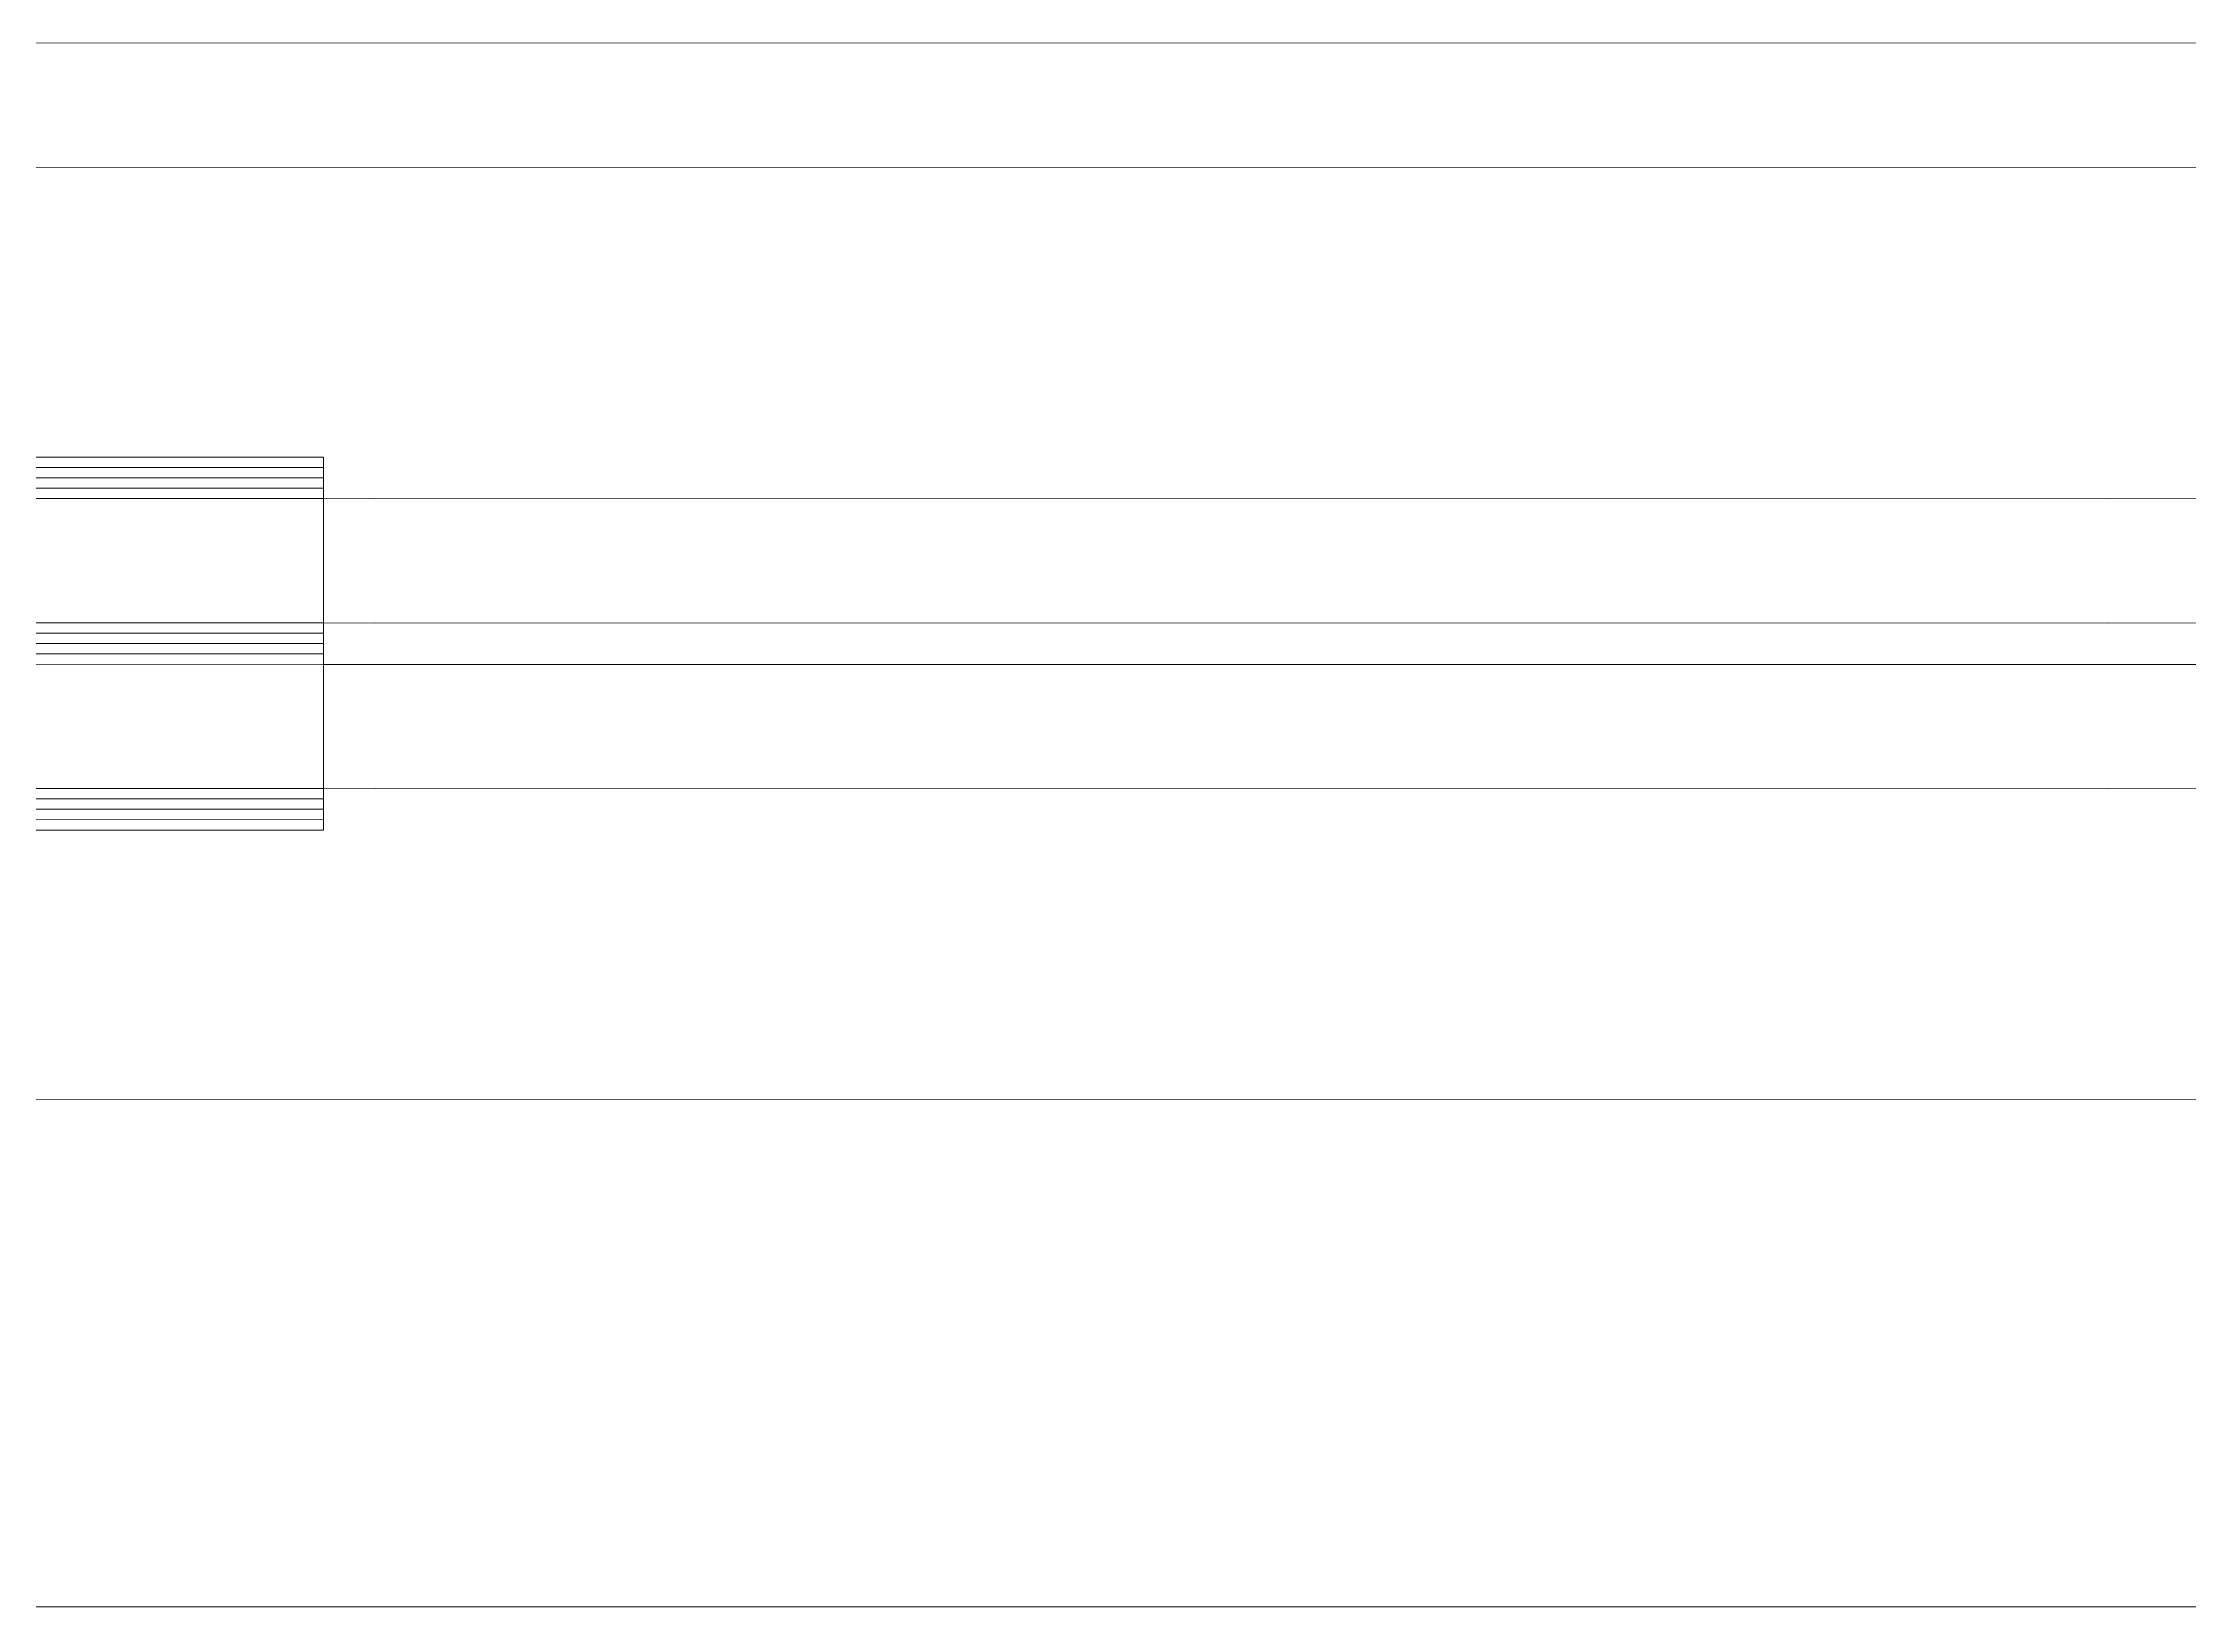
# Model space of a CAD drawing. Header units: millimetres. Extents: x 2258 to 5600, y 711 to 2563.
# Drawn here: x 2370.2 to 2378.21, y 2140.05 to 2145.89 of the extents above; entities that cross this region are included whole.
import ezdxf

# ---------------------------------------------------------------- set-up
doc = ezdxf.new("R2010")
doc.units = ezdxf.units.MM
for name, color, linetype, lineweight in [('FP_A_DOOR_WIN', 140, 'Continuous', 18), ('PQI-A-IN-ELEV', 245, 'Continuous', 9), ('PQI-A-IN-ELEV-LGHT', 201, 'Continuous', 5), ('PQI-A-WIN', 140, 'Continuous', 13)]:
    doc.layers.add(name, color=color, linetype=linetype, lineweight=lineweight)
doc.styles.get("Standard").update_dxf_attribs({"font": 'arial.ttf'})

# ---------------------------------------------------------------- blocks, each defined once
blk = doc.blocks.new('BASIS')
for q in [(0, 2.998156985077132), (3, 0)]:
    blk.add_line((0, 0), q)
blk.add_text('BASIS', height=0.6).set_placement((0.45, 1.17))
blk = doc.blocks.new('GLASDATABASE7')
for p, q in [((-35, 0), (-35, 60)), ((-34, 0), (-34, 60)), ((-33, 0), (-33, 60)), ((-19, 0), (-19, 60)), ((-18, 0), (-18, 60)), ((-17, 0), (-17, 60)), ((-3, 0), (-3, 60)), ((-2, 0), (-2, 60)), ((-1, 0), (-1, 60)), ((1, 0), (-37, -5)), ((1, -5), (-37, 0))]:
    blk.add_line(p, q)
for points in [[(-32, 0), (-32, 60), (-36, 60), (-36, 0)], [(-32, 13.2), (-26.12, 13.2), (-26, 13.1), (-25.88, 13.2), (-20, 13.2), (-20, 60), (-32, 60)], [(-16, 0), (-16, 60), (-20, 60), (-20, 0)], [(-16, 13.2), (-10.12, 13.2), (-10, 13.1), (-9.879999999999999, 13.2), (-4, 13.2), (-4, 60), (-16, 60)], [(0, 0), (0, 60), (-4, 60), (-4, 0)], [(-21.2, 12), (-21.2, 6.897056274847714), (-23.49705627484771, 4.6), (-28.50294372515229, 4.6), (-30.8, 6.897056274847714), (-30.8, 12)], [(-5.2, 12), (-5.2, 6.897056274847714), (-7.497056274847714, 4.6), (-12.50294372515229, 4.6), (-14.8, 6.897056274847714), (-14.8, 12)], [(-20, 6.4), (-23, 3.4), (-29, 3.4), (-32, 6.4), (-32, 0), (-20, 0)], [(-4, 6.4), (-7, 3.4), (-13, 3.4), (-16, 6.4), (-16, 0), (-4, 0)], [(1, 0), (1, -5), (-37, -5), (-37, 0)], [(0, 0), (0, 0)], [(0, 0), (0, 0)]]:
    blk.add_lwpolyline(points, close=True)
blk.add_blockref('BASIS', (5, -10))
blk = doc.blocks.new('w4')
at = {"ltscale": 1000}
for p, q in [((133.2810296912867, 107.0000000000437), (663.953524367138, 107.0000000000437)), ((133.281029691283, 95.00000000004366), (663.9535243671417, 95.0000000000291)), ((156.9999928232137, 91.00000000007276), (663.9535243671417, 91.00000000004366)), ((156.9999928232246, 79.00000000005821), (663.9535243671417, 79.00000000004366))]:
    blk.add_line(p, q, dxfattribs=at)
at = {"layer": 'FP_A_DOOR_WIN', "ltscale": 1000}
for p, q in [((329.2819294436595, 107.0000000000437), (161.9996104194652, 107.0000000000146)), ((329.2819294436558, 95.0000000000291), (161.9996104194688, 95.00000000001455)), ((329.2819294436558, 91.00000000004366), (161.9996104194688, 91.00000000001455)), ((329.2819294436595, 79.00000000004366), (161.9996104194652, 79))]:
    blk.add_line(p, q, dxfattribs=at)
at = {"layer": 'PQI-A-IN-ELEV'}
blk.add_line((0, 0), (825.4995485328618, 0), dxfattribs=at)
at = {"layer": 'PQI-A-IN-ELEV-LGHT', "ltscale": 1000}
for p, q in [((61.83032138060298, 150.9999999999563), (760.7713961891204, 150.9999999999563)), ((102.8658451791562, 138.9999999999709), (722.6337033537093, 139)), ((721.4993756379799, 48.99946174582874), (104.0001728948782, 48.99946174579964))]:
    blk.add_line(p, q, dxfattribs=at)
at = {"ltscale": 1000, "xscale": -1, "rotation": 270.0000000000303}
blk.add_blockref('GLASDATABASE7', (96.99999282320277, 111.0000000000291), dxfattribs=at)

msp = doc.modelspace()

# ---------------------------------------------------------------- block references
at = {"layer": 'PQI-A-WIN', "xscale": 0.03863196438221001, "yscale": 0.03863196438221001, "zscale": 0.03863196438221001, "rotation": 359.997245771198}
msp.add_blockref('w4', (2365.179443852683, 2140.053135367778), dxfattribs=at)

doc.saveas('drawing.dxf')
